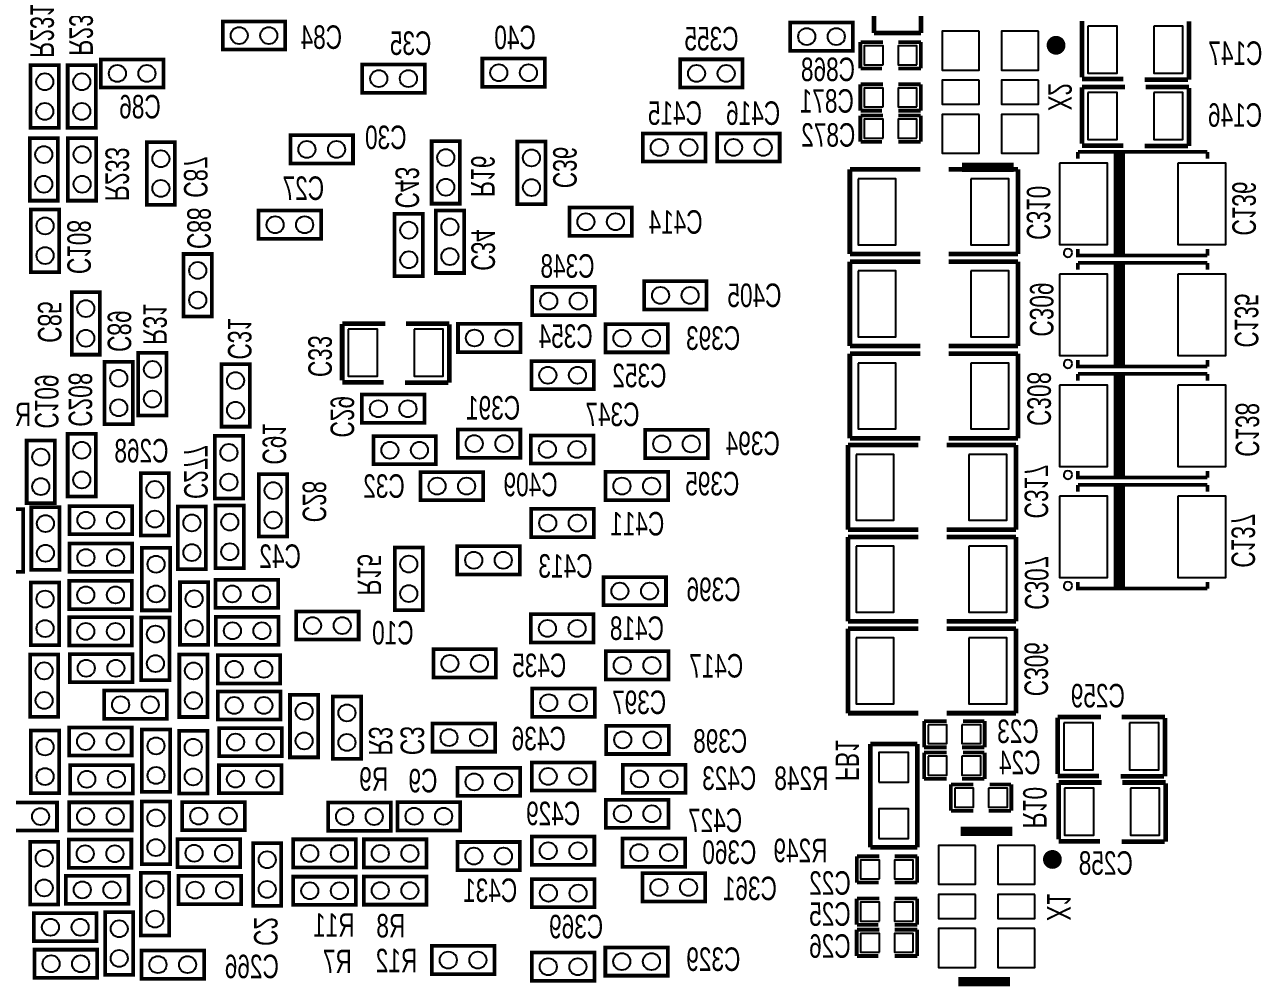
# Model space of a CAD drawing. Extents: x -3 to 103, y -3 to 103.
# Drawn here: x 50.45 to 83.87, y 44.42 to 70.28 of the extents above; entities that cross this region are included whole.
import ezdxf

# ---------------------------------------------------------------- set-up
doc = ezdxf.new("R2010")
doc.units = 0
for name, color, linetype in [('PG_SILKSCREEN_BOTTOM', 92, 'CONTINUOUS'), ('PIN_BOTTOM', 140, 'CONTINUOUS'), ('RD_SILKSCREEN_BOTTOM', 142, 'CONTINUOUS')]:
    doc.layers.add(name, color=color, linetype=linetype)

msp = doc.modelspace()

# ---------------------------------------------------------------- linework, layer by layer
at = {"layer": 'PG_SILKSCREEN_BOTTOM'}
for points, const_width in [([(73.400158, 72.84339), (73.400158, 70.04939)], 0.127), ([(74.670158, 70.04939), (74.670158, 72.84339)], 0.127), ([(57.492138, 70.36562), (57.492138, 69.60362), (55.801514, 69.60362), (55.801514, 70.36562), (57.492138, 70.36562)], 0.100076), ([(72.82942, 70.335902), (72.82942, 69.573902), (71.138796, 69.573902), (71.138796, 70.335902), (72.82942, 70.335902)], 0.100076), ([(79.020924, 68.856606), (79.020924, 70.380606)], 0.127), ([(81.916524, 68.793106), (81.916524, 70.367906)], 0.127), ([(73.034906, 69.80555), (73.034906, 69.09435)], 0.1016), ([(73.648824, 69.80555), (73.039224, 69.80555)], 0.1016), ([(73.400158, 70.04939), (74.670158, 70.04939)], 0.127), ([(74.669142, 69.80555), (74.059542, 69.80555)], 0.1016), ([(74.669142, 69.80555), (74.669142, 69.09435)], 0.1016), ([(51.372516, 67.488562), (50.610516, 67.488562), (50.610516, 69.179186), (51.372516, 69.179186), (51.372516, 67.488562)], 0.100076), ([(51.611276, 69.179186), (52.373276, 69.179186), (52.373276, 67.488562), (51.611276, 67.488562), (51.611276, 69.179186)], 0.100076), ([(52.508404, 68.578222), (52.508404, 69.340222), (54.199028, 69.340222), (54.199028, 68.578222), (52.508404, 68.578222)], 0.100076), ([(59.573414, 68.438014), (59.573414, 69.200014), (61.264038, 69.200014), (61.264038, 68.438014), (59.573414, 68.438014)], 0.100076), ([(64.50838, 69.360796), (64.50838, 68.598796), (62.817756, 68.598796), (62.817756, 69.360796), (64.50838, 69.360796)], 0.100076), ([(68.162424, 68.57873), (68.162424, 69.34073), (69.853048, 69.34073), (69.853048, 68.57873), (68.162424, 68.57873)], 0.100076), ([(73.039224, 69.09435), (73.623424, 69.09435)], 0.1016), ([(74.669142, 69.09435), (74.059542, 69.09435)], 0.1016), ([(80.138524, 68.805806), (79.020924, 68.805806)], 0.127), ([(80.722724, 68.793106), (81.891124, 68.793106)], 0.127), ([(73.034144, 68.66509), (73.034144, 67.95389)], 0.1016), ([(73.648062, 68.66509), (73.038462, 68.66509)], 0.1016), ([(74.66838, 68.66509), (74.05878, 68.66509)], 0.1016), ([(74.66838, 68.66509), (74.66838, 67.95389)], 0.1016), ([(79.020924, 68.594732), (80.189324, 68.594732)], 0.127), ([(79.020924, 67.058032), (79.020924, 68.582032)], 0.127), ([(81.916524, 68.594732), (80.748124, 68.594732)], 0.127), ([(81.916524, 66.994532), (81.916524, 68.569332)], 0.127), ([(73.034144, 67.822572), (73.034144, 67.111372)], 0.1016), ([(73.038462, 67.95389), (73.622662, 67.95389)], 0.1016), ([(73.648062, 67.822572), (73.038462, 67.822572)], 0.1016), ([(74.66838, 67.95389), (74.05878, 67.95389)], 0.1016), ([(74.66838, 67.822572), (74.05878, 67.822572)], 0.1016), ([(74.66838, 67.822572), (74.66838, 67.111372)], 0.1016), ([(50.584862, 67.211956), (51.346862, 67.211956), (51.346862, 65.521332), (50.584862, 65.521332), (50.584862, 67.211956)], 0.100076), ([(52.380896, 65.521332), (51.618896, 65.521332), (51.618896, 67.211956), (52.380896, 67.211956), (52.380896, 65.521332)], 0.100076), ([(59.322462, 67.287902), (59.322462, 66.525902), (57.631838, 66.525902), (57.631838, 67.287902), (59.322462, 67.287902)], 0.100076), ([(62.210442, 65.439798), (61.448442, 65.439798), (61.448442, 67.130422), (62.210442, 67.130422), (62.210442, 65.439798)], 0.100076), ([(67.156076, 66.57721), (67.156076, 67.33921), (68.8467, 67.33921), (68.8467, 66.57721), (67.156076, 66.57721)], 0.100076), ([(70.854062, 67.340226), (70.854062, 66.578226), (69.163438, 66.578226), (69.163438, 67.340226), (70.854062, 67.340226)], 0.100076), ([(54.511194, 65.407794), (53.749194, 65.407794), (53.749194, 67.098418), (54.511194, 67.098418), (54.511194, 65.407794)], 0.100076), ([(64.525398, 65.430146), (63.763398, 65.430146), (63.763398, 67.12077), (64.525398, 67.12077), (64.525398, 65.430146)], 0.100076), ([(73.038462, 67.111372), (73.622662, 67.111372)], 0.1016), ([(74.66838, 67.111372), (74.05878, 67.111372)], 0.1016), ([(78.914244, 66.83883), (82.414364, 66.83883)], 0.100076), ([(78.914244, 66.658744), (78.914244, 66.83883)], 0.100076), ([(80.138524, 67.007232), (79.020924, 67.007232)], 0.127), ([(79.934562, 64.038734), (79.934562, 66.829178)], 0.100076), ([(80.034638, 64.038734), (80.034638, 66.829178)], 0.100076), ([(80.134714, 64.038734), (80.134714, 66.829178)], 0.100076), ([(80.722724, 66.994532), (81.891124, 66.994532)], 0.127), ([(82.414364, 66.658744), (82.414364, 66.83883)], 0.100076), ([(75.78344, 66.418714), (77.18044, 66.418714)], 0.254), ([(72.750426, 66.364104), (74.655426, 66.364104)], 0.127), ([(72.750426, 64.078104), (72.750426, 66.364104)], 0.127), ([(77.297026, 66.364104), (75.417426, 66.364104)], 0.127), ([(77.297026, 64.078104), (77.297026, 66.364104)], 0.127), ([(51.38039, 63.591694), (50.61839, 63.591694), (50.61839, 65.282318), (51.38039, 65.282318), (51.38039, 63.591694)], 0.100076), ([(56.770778, 64.489584), (56.770778, 65.251584), (58.461402, 65.251584), (58.461402, 64.489584), (56.770778, 64.489584)], 0.100076), ([(61.209682, 63.478156), (60.447682, 63.478156), (60.447682, 65.16878), (61.209682, 65.16878), (61.209682, 63.478156)], 0.100076), ([(62.323472, 63.56604), (61.561472, 63.56604), (61.561472, 65.256664), (62.323472, 65.256664), (62.323472, 63.56604)], 0.100076), ([(65.170304, 64.570356), (65.170304, 65.332356), (66.860928, 65.332356), (66.860928, 64.570356), (65.170304, 64.570356)], 0.100076), ([(82.414364, 64.038734), (78.914244, 64.038734), (78.914244, 64.21882)], 0.100076), ([(82.414364, 64.21882), (82.414364, 64.038734)], 0.100076), ([(55.505858, 62.38875), (54.743858, 62.38875), (54.743858, 64.079374), (55.505858, 64.079374), (55.505858, 62.38875)], 0.100076), ([(74.655426, 64.078104), (72.750426, 64.078104)], 0.127), ([(72.750426, 63.874904), (74.655426, 63.874904)], 0.127), ([(72.750426, 61.588904), (72.750426, 63.874904)], 0.127), ([(75.417426, 64.078104), (77.297026, 64.078104)], 0.127), ([(77.297026, 63.874904), (75.417426, 63.874904)], 0.127), ([(77.297026, 61.588904), (77.297026, 63.874904)], 0.127), ([(78.914244, 63.838582), (82.414364, 63.838582)], 0.100076), ([(78.914244, 63.658496), (78.914244, 63.838582)], 0.100076), ([(79.934562, 61.038486), (79.934562, 63.82893)], 0.100076), ([(80.034638, 61.038486), (80.034638, 63.82893)], 0.100076), ([(80.134714, 61.038486), (80.134714, 63.82893)], 0.100076), ([(82.414364, 63.658496), (82.414364, 63.838582)], 0.100076), ([(65.856612, 63.188596), (65.856612, 62.426596), (64.165988, 62.426596), (64.165988, 63.188596), (65.856612, 63.188596)], 0.100076), ([(68.878958, 63.341504), (68.878958, 62.579504), (67.188334, 62.579504), (67.188334, 63.341504), (68.878958, 63.341504)], 0.100076), ([(52.482242, 61.358526), (51.720242, 61.358526), (51.720242, 63.04915), (52.482242, 63.04915), (52.482242, 61.358526)], 0.100076), ([(59.029854, 62.200536), (60.198254, 62.200536)], 0.127), ([(59.029854, 60.663836), (59.029854, 62.187836)], 0.127), ([(61.925454, 62.200536), (60.757054, 62.200536)], 0.127), ([(61.925454, 60.600336), (61.925454, 62.175136)], 0.127), ([(63.851282, 62.190122), (63.851282, 61.428122), (62.160658, 61.428122), (62.160658, 62.190122), (63.851282, 62.190122)], 0.100076), ([(67.833748, 62.183772), (67.833748, 61.421772), (66.143124, 61.421772), (66.143124, 62.183772), (67.833748, 62.183772)], 0.100076), ([(74.655426, 61.588904), (72.750426, 61.588904)], 0.127), ([(75.417426, 61.588904), (77.297026, 61.588904)], 0.127), ([(52.608734, 61.168534), (53.370734, 61.168534), (53.370734, 59.47791), (52.608734, 59.47791), (52.608734, 61.168534)], 0.100076), ([(53.520086, 61.404754), (54.282086, 61.404754), (54.282086, 59.71413), (53.520086, 59.71413), (53.520086, 61.404754)], 0.100076), ([(64.142874, 60.42279), (64.142874, 61.18479), (65.833498, 61.18479), (65.833498, 60.42279), (64.142874, 60.42279)], 0.100076), ([(72.750426, 61.385704), (74.655426, 61.385704)], 0.127), ([(72.750426, 59.099704), (72.750426, 61.385704)], 0.127), ([(77.297026, 61.385704), (75.417426, 61.385704)], 0.127), ([(77.297026, 59.099704), (77.297026, 61.385704)], 0.127), ([(82.414364, 61.038486), (78.914244, 61.038486), (78.914244, 61.218572)], 0.100076), ([(82.414364, 61.218572), (82.414364, 61.038486)], 0.100076), ([(56.530494, 59.412632), (55.768494, 59.412632), (55.768494, 61.103256), (56.530494, 61.103256), (56.530494, 59.412632)], 0.100076), ([(78.91399, 60.838334), (82.41411, 60.838334)], 0.100076), ([(78.91399, 60.658248), (78.91399, 60.838334)], 0.100076), ([(79.934308, 58.038238), (79.934308, 60.828682)], 0.100076), ([(80.034384, 58.038238), (80.034384, 60.828682)], 0.100076), ([(80.13446, 58.038238), (80.13446, 60.828682)], 0.100076), ([(82.41411, 60.658248), (82.41411, 60.838334)], 0.100076), ([(60.147454, 60.613036), (59.029854, 60.613036)], 0.127), ([(60.731654, 60.600336), (61.900054, 60.600336)], 0.127), ([(61.252862, 60.278772), (61.252862, 59.516772), (59.562238, 59.516772), (59.562238, 60.278772), (61.252862, 60.278772)], 0.100076), ([(51.611022, 59.21883), (52.373022, 59.21883), (52.373022, 57.528206), (51.611022, 57.528206), (51.611022, 59.21883)], 0.100076), ([(55.588916, 59.161426), (56.350916, 59.161426), (56.350916, 57.470802), (55.588916, 57.470802), (55.588916, 59.161426)], 0.100076), ([(61.564266, 59.157616), (61.564266, 58.395616), (59.873642, 58.395616), (59.873642, 59.157616), (61.564266, 59.157616)], 0.100076), ([(62.154562, 58.5724), (62.154562, 59.3344), (63.845186, 59.3344), (63.845186, 58.5724), (62.154562, 58.5724)], 0.100076), ([(65.820544, 59.177682), (65.820544, 58.415682), (64.12992, 58.415682), (64.12992, 59.177682), (65.820544, 59.177682)], 0.100076), ([(68.910708, 59.325256), (68.910708, 58.563256), (67.220084, 58.563256), (67.220084, 59.325256), (68.910708, 59.325256)], 0.100076), ([(74.655426, 59.099704), (72.750426, 59.099704)], 0.127), ([(75.417426, 59.099704), (77.297026, 59.099704)], 0.127), ([(51.26482, 57.346088), (50.50282, 57.346088), (50.50282, 59.036712), (51.26482, 59.036712), (51.26482, 57.346088)], 0.100076), ([(72.696578, 58.916062), (74.601578, 58.916062)], 0.127), ([(72.696578, 56.630062), (72.696578, 58.916062)], 0.127), ([(77.243178, 58.916062), (75.363578, 58.916062)], 0.127), ([(77.243178, 56.630062), (77.243178, 58.916062)], 0.127), ([(53.587142, 58.15965), (54.349142, 58.15965), (54.349142, 56.469026), (53.587142, 56.469026), (53.587142, 58.15965)], 0.100076), ([(57.543446, 56.441086), (56.781446, 56.441086), (56.781446, 58.13171), (57.543446, 58.13171), (57.543446, 56.441086)], 0.100076), ([(61.148214, 57.42432), (61.148214, 58.18632), (62.838838, 58.18632), (62.838838, 57.42432), (61.148214, 57.42432)], 0.100076), ([(67.837558, 58.189876), (67.837558, 57.427876), (66.146934, 57.427876), (66.146934, 58.189876), (67.837558, 58.189876)], 0.100076), ([(82.41411, 58.038238), (78.91399, 58.038238), (78.91399, 58.218324)], 0.100076), ([(82.41411, 58.218324), (82.41411, 58.038238)], 0.100076), ([(78.91399, 57.838086), (82.41411, 57.838086)], 0.100076), ([(78.91399, 57.658), (78.91399, 57.838086)], 0.100076), ([(79.934308, 55.03799), (79.934308, 57.828434)], 0.100076), ([(80.034384, 55.03799), (80.034384, 57.828434)], 0.100076), ([(80.13446, 55.03799), (80.13446, 57.828434)], 0.100076), ([(82.41411, 57.658), (82.41411, 57.838086)], 0.100076), ([(49.645824, 57.181496), (50.407824, 57.181496), (50.407824, 55.490872), (49.645824, 55.490872), (49.645824, 57.181496)], 0.100076), ([(51.391312, 55.547006), (50.629312, 55.547006), (50.629312, 57.23763), (51.391312, 57.23763), (51.391312, 55.547006)], 0.100076), ([(53.350668, 57.26557), (53.350668, 56.50357), (51.660044, 56.50357), (51.660044, 57.26557), (53.350668, 57.26557)], 0.100076), ([(54.58714, 57.254902), (55.34914, 57.254902), (55.34914, 55.564278), (54.58714, 55.564278), (54.58714, 57.254902)], 0.100076), ([(56.371998, 55.587392), (55.609998, 55.587392), (55.609998, 57.278016), (56.371998, 57.278016), (56.371998, 55.587392)], 0.100076), ([(64.138556, 56.426354), (64.138556, 57.188354), (65.82918, 57.188354), (65.82918, 56.426354), (64.138556, 56.426354)], 0.100076), ([(74.601578, 56.630062), (72.696578, 56.630062)], 0.127), ([(72.696578, 56.434228), (74.601578, 56.434228)], 0.127), ([(72.696578, 54.148228), (72.696578, 56.434228)], 0.127), ([(75.363578, 56.630062), (77.243178, 56.630062)], 0.127), ([(77.243178, 56.434228), (75.363578, 56.434228)], 0.127), ([(77.243178, 54.148228), (77.243178, 56.434228)], 0.127), ([(53.350668, 56.255158), (53.350668, 55.493158), (51.660044, 55.493158), (51.660044, 56.255158), (53.350668, 56.255158)], 0.100076), ([(53.617622, 56.139334), (54.379622, 56.139334), (54.379622, 54.44871), (53.617622, 54.44871), (53.617622, 56.139334)], 0.100076), ([(61.212222, 54.454806), (60.450222, 54.454806), (60.450222, 56.14543), (61.212222, 56.14543), (61.212222, 54.454806)], 0.100076), ([(62.139322, 55.420514), (62.139322, 56.182514), (63.829946, 56.182514), (63.829946, 55.420514), (62.139322, 55.420514)], 0.100076), ([(50.618644, 55.200042), (51.380644, 55.200042), (51.380644, 53.509418), (50.618644, 53.509418), (50.618644, 55.200042)], 0.100076), ([(53.34635, 55.246016), (53.34635, 54.484016), (51.655726, 54.484016), (51.655726, 55.246016), (53.34635, 55.246016)], 0.100076), ([(54.646576, 55.207154), (55.408576, 55.207154), (55.408576, 53.51653), (54.646576, 53.51653), (54.646576, 55.207154)], 0.100076), ([(57.299352, 55.275226), (57.299352, 54.513226), (55.608728, 54.513226), (55.608728, 55.275226), (57.299352, 55.275226)], 0.100076), ([(66.091054, 54.58587), (66.091054, 55.34787), (67.781678, 55.34787), (67.781678, 54.58587), (66.091054, 54.58587)], 0.100076), ([(82.41411, 55.03799), (78.91399, 55.03799), (78.91399, 55.218076)], 0.100076), ([(82.41411, 55.218076), (82.41411, 55.03799)], 0.100076), ([(53.346604, 54.261004), (53.346604, 53.499004), (51.65598, 53.499004), (51.65598, 54.261004), (53.346604, 54.261004)], 0.100076), ([(53.600858, 54.254146), (54.362858, 54.254146), (54.362858, 52.563522), (53.600858, 52.563522), (53.600858, 54.254146)], 0.100076), ([(57.307988, 54.276244), (57.307988, 53.514244), (55.617364, 53.514244), (55.617364, 54.276244), (57.307988, 54.276244)], 0.100076), ([(59.475878, 54.419246), (59.475878, 53.657246), (57.785254, 53.657246), (57.785254, 54.419246), (59.475878, 54.419246)], 0.100076), ([(65.822576, 54.341522), (65.822576, 53.579522), (64.131952, 53.579522), (64.131952, 54.341522), (65.822576, 54.341522)], 0.100076), ([(74.601578, 54.148228), (72.696578, 54.148228)], 0.127), ([(75.363578, 54.148228), (77.243178, 54.148228)], 0.127), ([(72.696578, 53.955188), (74.601578, 53.955188)], 0.127), ([(72.696578, 51.669188), (72.696578, 53.955188)], 0.127), ([(77.243178, 53.955188), (75.363578, 53.955188)], 0.127), ([(77.243178, 51.669188), (77.243178, 53.955188)], 0.127), ([(50.594006, 53.25872), (51.356006, 53.25872), (51.356006, 51.568096), (50.594006, 51.568096), (50.594006, 53.25872)], 0.100076), ([(53.359558, 53.265832), (53.359558, 52.503832), (51.668934, 52.503832), (51.668934, 53.265832), (53.359558, 53.265832)], 0.100076), ([(54.628796, 53.256688), (55.390796, 53.256688), (55.390796, 51.566064), (54.628796, 51.566064), (54.628796, 53.256688)], 0.100076), ([(57.356756, 53.236368), (57.356756, 52.474368), (55.666132, 52.474368), (55.666132, 53.236368), (57.356756, 53.236368)], 0.100076), ([(61.495178, 52.634896), (61.495178, 53.396896), (63.185802, 53.396896), (63.185802, 52.634896), (61.495178, 52.634896)], 0.100076), ([(67.846194, 53.341016), (67.846194, 52.579016), (66.15557, 52.579016), (66.15557, 53.341016), (67.846194, 53.341016)], 0.100076), ([(54.287928, 52.278026), (54.287928, 51.516026), (52.597304, 51.516026), (52.597304, 52.278026), (54.287928, 52.278026)], 0.100076), ([(57.359296, 52.258722), (57.359296, 51.496722), (55.668672, 51.496722), (55.668672, 52.258722), (57.359296, 52.258722)], 0.100076), ([(58.3819, 50.475642), (57.6199, 50.475642), (57.6199, 52.166266), (58.3819, 52.166266), (58.3819, 50.475642)], 0.100076), ([(59.540902, 50.431446), (58.778902, 50.431446), (58.778902, 52.12207), (59.540902, 52.12207), (59.540902, 50.431446)], 0.100076), ([(64.165988, 51.571652), (64.165988, 52.333652), (65.856612, 52.333652), (65.856612, 51.571652), (64.165988, 51.571652)], 0.100076), ([(74.601578, 51.669188), (72.696578, 51.669188)], 0.127), ([(74.759058, 51.455828), (75.368658, 51.455828)], 0.1016), ([(74.759058, 50.744628), (74.759058, 51.455828)], 0.1016), ([(75.363578, 51.669188), (77.243178, 51.669188)], 0.127), ([(76.388976, 51.455828), (75.804776, 51.455828)], 0.1016), ([(76.393294, 50.744628), (76.393294, 51.455828)], 0.1016), ([(78.36916, 51.562254), (79.53756, 51.562254)], 0.127), ([(78.36916, 50.025554), (78.36916, 51.549554)], 0.127), ([(81.26476, 51.562254), (80.09636, 51.562254)], 0.127), ([(81.26476, 49.962054), (81.26476, 51.536854)], 0.127), ([(50.617628, 51.200304), (51.379628, 51.200304), (51.379628, 49.50968), (50.617628, 49.50968), (50.617628, 51.200304)], 0.100076), ([(53.341016, 51.283362), (53.341016, 50.521362), (51.650392, 50.521362), (51.650392, 51.283362), (53.341016, 51.283362)], 0.100076), ([(54.379368, 49.54016), (53.617368, 49.54016), (53.617368, 51.230784), (54.379368, 51.230784), (54.379368, 49.54016)], 0.100076), ([(54.624986, 51.19243), (55.386986, 51.19243), (55.386986, 49.501806), (54.624986, 49.501806), (54.624986, 51.19243)], 0.100076), ([(57.396126, 51.26736), (57.396126, 50.50536), (55.705502, 50.50536), (55.705502, 51.26736), (57.396126, 51.26736)], 0.100076), ([(61.47181, 50.628296), (61.47181, 51.390296), (63.162434, 51.390296), (63.162434, 50.628296), (61.47181, 50.628296)], 0.100076), ([(66.16573, 50.565558), (66.16573, 51.327558), (67.856354, 51.327558), (67.856354, 50.565558), (66.16573, 50.565558)], 0.100076), ([(74.57186, 50.838354), (73.30186, 50.838354)], 0.127), ([(73.30186, 50.838354), (73.30186, 48.044354)], 0.127), ([(74.57186, 48.044354), (74.57186, 50.838354)], 0.127), ([(74.759058, 50.744628), (75.368658, 50.744628)], 0.1016), ([(74.759058, 50.605436), (75.368658, 50.605436)], 0.1016), ([(74.759058, 49.894236), (74.759058, 50.605436)], 0.1016), ([(75.779376, 50.744628), (76.388976, 50.744628)], 0.1016), ([(76.388976, 50.605436), (75.804776, 50.605436)], 0.1016), ([(76.393294, 49.894236), (76.393294, 50.605436)], 0.1016), ([(51.68138, 49.501044), (51.68138, 50.263044), (53.372004, 50.263044), (53.372004, 49.501044), (51.68138, 49.501044)], 0.100076), ([(57.3913, 50.266854), (57.3913, 49.504854), (55.700676, 49.504854), (55.700676, 50.266854), (57.3913, 50.266854)], 0.100076), ([(63.838836, 50.193448), (63.838836, 49.431448), (62.148212, 49.431448), (62.148212, 50.193448), (63.838836, 50.193448)], 0.100076), ([(65.84442, 50.338736), (65.84442, 49.576736), (64.153796, 49.576736), (64.153796, 50.338736), (65.84442, 50.338736)], 0.100076), ([(66.616834, 49.512474), (66.616834, 50.274474), (68.307458, 50.274474), (68.307458, 49.512474), (66.616834, 49.512474)], 0.100076), ([(74.759058, 49.894236), (75.368658, 49.894236)], 0.1016), ([(75.779376, 49.894236), (76.388976, 49.894236)], 0.1016), ([(79.48676, 49.974754), (78.36916, 49.974754)], 0.127), ([(78.391258, 49.79543), (79.559658, 49.79543)], 0.127), ([(78.391258, 48.25873), (78.391258, 49.78273)], 0.127), ([(80.07096, 49.962054), (81.23936, 49.962054)], 0.127), ([(81.286858, 49.79543), (80.118458, 49.79543)], 0.127), ([(81.286858, 48.19523), (81.286858, 49.77003)], 0.127), ([(75.47991, 49.741328), (76.08951, 49.741328)], 0.1016), ([(75.47991, 49.030128), (75.47991, 49.741328)], 0.1016), ([(77.109828, 49.741328), (76.525628, 49.741328)], 0.1016), ([(77.114146, 49.030128), (77.114146, 49.741328)], 0.1016), ([(51.322986, 49.256188), (51.322986, 48.494188), (49.632362, 48.494188), (49.632362, 49.256188), (51.322986, 49.256188)], 0.100076), ([(53.341016, 49.258982), (53.341016, 48.496982), (51.650392, 48.496982), (51.650392, 49.258982), (53.341016, 49.258982)], 0.100076), ([(54.377844, 47.59071), (53.615844, 47.59071), (53.615844, 49.281334), (54.377844, 49.281334), (54.377844, 47.59071)], 0.100076), ([(56.39689, 49.26711), (56.39689, 48.50511), (54.706266, 48.50511), (54.706266, 49.26711), (56.39689, 49.26711)], 0.100076), ([(60.342272, 49.254664), (60.342272, 48.492664), (58.651648, 48.492664), (58.651648, 49.254664), (60.342272, 49.254664)], 0.100076), ([(62.2173, 49.263554), (62.2173, 48.501554), (60.526676, 48.501554), (60.526676, 49.263554), (62.2173, 49.263554)], 0.100076), ([(67.847972, 49.33061), (67.847972, 48.56861), (66.157348, 48.56861), (66.157348, 49.33061), (67.847972, 49.33061)], 0.100076), ([(75.47991, 49.030128), (76.08951, 49.030128)], 0.1016), ([(76.500228, 49.030128), (77.109828, 49.030128)], 0.1016), ([(75.748642, 48.477678), (77.145642, 48.477678)], 0.254), ([(50.595276, 48.192182), (51.357276, 48.192182), (51.357276, 46.501558), (50.595276, 46.501558), (50.595276, 48.192182)], 0.100076), ([(53.331364, 48.25238), (53.331364, 47.49038), (51.64074, 47.49038), (51.64074, 48.25238), (53.331364, 48.25238)], 0.100076), ([(56.271414, 48.265334), (56.271414, 47.503334), (54.58079, 47.503334), (54.58079, 48.265334), (56.271414, 48.265334)], 0.100076), ([(57.384696, 46.462188), (56.622696, 46.462188), (56.622696, 48.152812), (57.384696, 48.152812), (57.384696, 46.462188)], 0.100076), ([(57.709054, 47.497492), (57.709054, 48.259492), (59.399678, 48.259492), (59.399678, 47.497492), (57.709054, 47.497492)], 0.100076), ([(59.614816, 47.497492), (59.614816, 48.259492), (61.30544, 48.259492), (61.30544, 47.497492), (59.614816, 47.497492)], 0.100076), ([(62.144402, 47.425102), (62.144402, 48.187102), (63.835026, 48.187102), (63.835026, 47.425102), (62.144402, 47.425102)], 0.100076), ([(64.153796, 47.570644), (64.153796, 48.332644), (65.84442, 48.332644), (65.84442, 47.570644), (64.153796, 47.570644)], 0.100076), ([(66.60642, 47.518828), (66.60642, 48.280828), (68.297044, 48.280828), (68.297044, 47.518828), (66.60642, 47.518828)], 0.100076), ([(79.508858, 48.20793), (78.391258, 48.20793)], 0.127), ([(80.093058, 48.19523), (81.261458, 48.19523)], 0.127), ([(72.936608, 47.800514), (72.936608, 47.089314)], 0.1016), ([(73.550526, 47.800514), (72.940926, 47.800514)], 0.1016), ([(73.30186, 48.044354), (74.57186, 48.044354)], 0.127), ([(74.570844, 47.800514), (73.961244, 47.800514)], 0.1016), ([(74.570844, 47.800514), (74.570844, 47.089314)], 0.1016), ([(53.252624, 47.274226), (53.252624, 46.512226), (51.562, 46.512226), (51.562, 47.274226), (53.252624, 47.274226)], 0.100076), ([(54.351936, 45.659548), (53.589936, 45.659548), (53.589936, 47.350172), (54.351936, 47.350172), (54.351936, 45.659548)], 0.100076), ([(56.298084, 47.270416), (56.298084, 46.508416), (54.60746, 46.508416), (54.60746, 47.270416), (56.298084, 47.270416)], 0.100076), ([(59.399678, 47.249842), (59.399678, 46.487842), (57.709054, 46.487842), (57.709054, 47.249842), (59.399678, 47.249842)], 0.100076), ([(61.30544, 47.25543), (61.30544, 46.49343), (59.614816, 46.49343), (59.614816, 47.25543), (61.30544, 47.25543)], 0.100076), ([(65.8495, 47.185326), (65.8495, 46.423326), (64.158876, 46.423326), (64.158876, 47.185326), (65.8495, 47.185326)], 0.100076), ([(68.836794, 47.342044), (68.836794, 46.580044), (67.14617, 46.580044), (67.14617, 47.342044), (68.836794, 47.342044)], 0.100076), ([(72.940926, 47.089314), (73.525126, 47.089314)], 0.1016), ([(74.570844, 47.089314), (73.961244, 47.089314)], 0.1016), ([(72.935846, 46.660054), (72.935846, 45.948854)], 0.1016), ([(73.549764, 46.660054), (72.940164, 46.660054)], 0.1016), ([(74.570082, 46.660054), (73.960482, 46.660054)], 0.1016), ([(74.570082, 46.660054), (74.570082, 45.948854)], 0.1016), ([(52.391056, 46.265338), (52.391056, 45.503338), (50.700432, 45.503338), (50.700432, 46.265338), (52.391056, 46.265338)], 0.100076), ([(53.38445, 44.596304), (52.62245, 44.596304), (52.62245, 46.286928), (53.38445, 46.286928), (53.38445, 44.596304)], 0.100076), ([(72.935846, 45.817536), (72.935846, 45.106336)], 0.1016), ([(72.940164, 45.948854), (73.524364, 45.948854)], 0.1016), ([(73.549764, 45.817536), (72.940164, 45.817536)], 0.1016), ([(74.570082, 45.948854), (73.960482, 45.948854)], 0.1016), ([(74.570082, 45.817536), (73.960482, 45.817536)], 0.1016), ([(74.570082, 45.817536), (74.570082, 45.106336)], 0.1016), ([(52.407312, 45.277024), (52.407312, 44.515024), (50.716688, 44.515024), (50.716688, 45.277024), (52.407312, 45.277024)], 0.100076), ([(55.297578, 45.252894), (55.297578, 44.490894), (53.606954, 44.490894), (53.606954, 45.252894), (55.297578, 45.252894)], 0.100076), ([(61.452506, 44.616116), (61.452506, 45.378116), (63.14313, 45.378116), (63.14313, 44.616116), (61.452506, 44.616116)], 0.100076), ([(64.15532, 44.435522), (64.15532, 45.197522), (65.845944, 45.197522), (65.845944, 44.435522), (64.15532, 44.435522)], 0.100076), ([(67.832478, 45.336206), (67.832478, 44.574206), (66.141854, 44.574206), (66.141854, 45.336206), (67.832478, 45.336206)], 0.100076), ([(72.940164, 45.106336), (73.524364, 45.106336)], 0.1016), ([(74.570082, 45.106336), (73.960482, 45.106336)], 0.1016), ([(75.685142, 44.413678), (77.082142, 44.413678)], 0.254)]:
    msp.add_lwpolyline(points, dxfattribs=dict(at, const_width=const_width))
at = {"layer": 'PG_SILKSCREEN_BOTTOM', "const_width": 0.254}
for points in [[(78.45044, 69.720714, 1), (78.19644, 69.720714, 1), (78.45044, 69.720714)], [(78.352142, 47.715678, 1), (78.098142, 47.715678, 1), (78.352142, 47.715678)]]:
    msp.add_lwpolyline(points, format="xyb", dxfattribs=at)
at = {"layer": 'PG_SILKSCREEN_BOTTOM'}
for points in [[(78.757272, 64.108838, 1), (78.531444, 64.108726, 1)], [(78.757272, 61.10859, 1), (78.531444, 61.108478, 1)], [(78.757018, 58.108342, 1), (78.53119, 58.10823, 1)], [(78.757018, 55.108094, 1), (78.53119, 55.107982, 1)]]:
    msp.add_lwpolyline(points, format="xyb", close=True, dxfattribs=at)
at = {"layer": 'PIN_BOTTOM'}
for points in [[(79.184754, 70.240906), (79.184754, 68.970906), (79.974694, 68.970906), (79.974694, 70.240906)], [(80.962754, 70.240906), (80.962754, 68.970906), (81.752694, 68.970906), (81.752694, 70.240906)], [(76.24572, 70.10019), (75.24496, 70.10019), (75.24496, 69.05117), (76.24572, 69.05117)], [(77.84592, 70.10019), (76.84516, 70.10019), (76.84516, 69.05117), (77.84592, 69.05117)], [(73.650094, 69.19468), (73.650094, 69.70522), (73.139554, 69.70522), (73.139554, 69.19468)], [(74.564494, 69.19468), (74.564494, 69.70522), (74.053954, 69.70522), (74.053954, 69.19468)], [(73.649332, 68.05422), (73.649332, 68.56476), (73.138792, 68.56476), (73.138792, 68.05422)], [(74.563732, 68.05422), (74.563732, 68.56476), (74.053192, 68.56476), (74.053192, 68.05422)], [(76.24572, 68.775834), (75.24496, 68.775834), (75.24496, 68.125594), (76.24572, 68.125594)], [(77.84592, 68.775834), (76.84516, 68.775834), (76.84516, 68.125594), (77.84592, 68.125594)], [(79.184754, 68.442332), (79.184754, 67.172332), (79.974694, 67.172332), (79.974694, 68.442332)], [(80.962754, 68.442332), (80.962754, 67.172332), (81.752694, 67.172332), (81.752694, 68.442332)], [(76.24572, 67.850258), (75.24496, 67.850258), (75.24496, 66.801238), (76.24572, 66.801238)], [(77.84592, 67.850258), (76.84516, 67.850258), (76.84516, 66.801238), (77.84592, 66.801238)], [(73.649332, 67.211702), (73.649332, 67.722242), (73.138792, 67.722242), (73.138792, 67.211702)], [(74.563732, 67.211702), (74.563732, 67.722242), (74.053192, 67.722242), (74.053192, 67.211702)], [(78.414118, 66.538602), (78.414118, 64.338962), (79.714598, 64.338962), (79.714598, 66.538602)], [(81.61401, 66.538602), (81.61401, 64.338962), (82.91449, 64.338962), (82.91449, 66.538602)], [(72.976486, 66.111374), (72.976486, 64.330834), (73.997566, 64.330834), (73.997566, 66.111374)], [(76.024486, 66.111374), (76.024486, 64.330834), (77.045566, 64.330834), (77.045566, 66.111374)], [(72.976486, 63.622174), (72.976486, 61.841634), (73.997566, 61.841634), (73.997566, 63.622174)], [(76.024486, 63.622174), (76.024486, 61.841634), (77.045566, 61.841634), (77.045566, 63.622174)], [(78.414118, 63.538354), (78.414118, 61.338714), (79.714598, 61.338714), (79.714598, 63.538354)], [(81.61401, 63.538354), (81.61401, 61.338714), (82.91449, 61.338714), (82.91449, 63.538354)], [(59.193684, 62.048136), (59.193684, 60.778136), (59.983624, 60.778136), (59.983624, 62.048136)], [(60.971684, 62.048136), (60.971684, 60.778136), (61.761624, 60.778136), (61.761624, 62.048136)], [(72.976486, 61.132974), (72.976486, 59.352434), (73.997566, 59.352434), (73.997566, 61.132974)], [(76.024486, 61.132974), (76.024486, 59.352434), (77.045566, 59.352434), (77.045566, 61.132974)], [(78.413864, 60.538106), (78.413864, 58.338466), (79.714344, 58.338466), (79.714344, 60.538106)], [(81.613756, 60.538106), (81.613756, 58.338466), (82.914236, 58.338466), (82.914236, 60.538106)], [(72.922638, 58.663332), (72.922638, 56.882792), (73.943718, 56.882792), (73.943718, 58.663332)], [(75.970638, 58.663332), (75.970638, 56.882792), (76.991718, 56.882792), (76.991718, 58.663332)], [(78.413864, 57.537858), (78.413864, 55.338218), (79.714344, 55.338218), (79.714344, 57.537858)], [(81.613756, 57.537858), (81.613756, 55.338218), (82.914236, 55.338218), (82.914236, 57.537858)], [(72.922638, 56.181498), (72.922638, 54.400958), (73.943718, 54.400958), (73.943718, 56.181498)], [(75.970638, 56.181498), (75.970638, 54.400958), (76.991718, 54.400958), (76.991718, 56.181498)], [(72.922638, 53.702458), (72.922638, 51.921918), (73.943718, 51.921918), (73.943718, 53.702458)], [(75.970638, 53.702458), (75.970638, 51.921918), (76.991718, 51.921918), (76.991718, 53.702458)], [(74.863706, 51.355498), (74.863706, 50.844958), (75.374246, 50.844958), (75.374246, 51.355498)], [(75.778106, 51.355498), (75.778106, 50.844958), (76.288646, 50.844958), (76.288646, 51.355498)], [(78.53299, 51.409854), (78.53299, 50.139854), (79.32293, 50.139854), (79.32293, 51.409854)], [(80.31099, 51.409854), (80.31099, 50.139854), (81.10093, 50.139854), (81.10093, 51.409854)], [(73.53681, 49.803304), (74.33691, 49.803304), (74.33691, 50.603404), (73.53681, 50.603404)], [(74.863706, 50.505106), (74.863706, 49.994566), (75.374246, 49.994566), (75.374246, 50.505106)], [(75.778106, 50.505106), (75.778106, 49.994566), (76.288646, 49.994566), (76.288646, 50.505106)], [(75.584558, 49.640998), (75.584558, 49.130458), (76.095098, 49.130458), (76.095098, 49.640998)], [(76.498958, 49.640998), (76.498958, 49.130458), (77.009498, 49.130458), (77.009498, 49.640998)], [(78.555088, 49.64303), (78.555088, 48.37303), (79.345028, 48.37303), (79.345028, 49.64303)], [(80.333088, 49.64303), (80.333088, 48.37303), (81.123028, 48.37303), (81.123028, 49.64303)], [(73.53681, 48.279304), (74.33691, 48.279304), (74.33691, 49.079404), (73.53681, 49.079404)], [(76.147422, 48.095154), (75.146662, 48.095154), (75.146662, 47.046134), (76.147422, 47.046134)], [(77.747622, 48.095154), (76.746862, 48.095154), (76.746862, 47.046134), (77.747622, 47.046134)], [(73.551796, 47.189644), (73.551796, 47.700184), (73.041256, 47.700184), (73.041256, 47.189644)], [(74.466196, 47.189644), (74.466196, 47.700184), (73.955656, 47.700184), (73.955656, 47.189644)], [(73.551034, 46.049184), (73.551034, 46.559724), (73.040494, 46.559724), (73.040494, 46.049184)], [(74.465434, 46.049184), (74.465434, 46.559724), (73.954894, 46.559724), (73.954894, 46.049184)], [(76.147422, 46.770798), (75.146662, 46.770798), (75.146662, 46.120558), (76.147422, 46.120558)], [(77.747622, 46.770798), (76.746862, 46.770798), (76.746862, 46.120558), (77.747622, 46.120558)], [(76.147422, 45.845222), (75.146662, 45.845222), (75.146662, 44.796202), (76.147422, 44.796202)], [(77.747622, 45.845222), (76.746862, 45.845222), (76.746862, 44.796202), (77.747622, 44.796202)], [(73.551034, 45.206666), (73.551034, 45.717206), (73.040494, 45.717206), (73.040494, 45.206666)], [(74.465434, 45.206666), (74.465434, 45.717206), (73.954894, 45.717206), (73.954894, 45.206666)]]:
    msp.add_lwpolyline(points, close=True, dxfattribs=at)
for centre in [(56.246776, 69.98462), (57.046876, 69.98462), (71.584058, 69.954902), (72.384158, 69.954902), (52.953666, 68.959222), (53.753766, 68.959222), (63.263018, 68.979796), (64.063118, 68.979796), (68.607686, 68.95973), (69.407786, 68.95973), (50.991516, 68.733924), (51.992276, 68.733924), (60.018676, 68.819014), (60.818776, 68.819014), (50.991516, 67.933824), (51.992276, 67.933824), (67.601338, 66.95821), (68.401438, 66.95821), (69.6087, 66.959226), (70.4088, 66.959226), (50.965862, 66.766694), (51.999896, 66.766694), (54.130194, 66.653156), (58.0771, 66.906902), (58.8772, 66.906902), (61.829442, 66.68516), (64.144398, 66.675508), (50.965862, 65.966594), (51.999896, 65.966594), (54.130194, 65.853056), (61.829442, 65.88506), (64.144398, 65.875408), (65.615566, 64.951356), (66.415666, 64.951356), (50.99939, 64.837056), (57.21604, 64.870584), (58.01614, 64.870584), (60.828682, 64.723518), (61.942472, 64.811402), (50.99939, 64.036956), (61.942472, 64.011302), (55.124858, 63.634112), (60.828682, 63.923418), (67.633596, 62.960504), (68.433696, 62.960504), (52.101242, 62.603888), (55.124858, 62.834012), (64.61125, 62.807596), (65.41135, 62.807596), (52.101242, 61.803788), (62.60592, 61.809122), (63.40602, 61.809122), (66.588386, 61.802772), (67.388486, 61.802772), (53.901086, 60.959492), (52.989734, 60.723272), (56.149494, 60.657994), (64.588136, 60.80379), (65.388236, 60.80379), (53.901086, 60.159392), (52.989734, 59.923172), (56.149494, 59.857894), (60.0075, 59.897772), (60.8076, 59.897772), (62.599824, 58.9534), (63.399924, 58.9534), (67.665346, 58.944256), (68.465446, 58.944256), (50.88382, 58.59145), (51.992022, 58.773568), (55.969916, 58.716164), (60.318904, 58.776616), (61.119004, 58.776616), (64.575182, 58.796682), (65.375282, 58.796682), (51.992022, 57.973468), (50.88382, 57.79135), (53.968142, 57.714388), (55.969916, 57.916064), (57.162446, 57.686448), (61.593476, 57.80532), (62.393576, 57.80532), (66.592196, 57.808876), (67.392296, 57.808876), (51.010312, 56.792368), (52.105306, 56.88457), (52.905406, 56.88457), (53.968142, 56.914288), (54.96814, 56.80964), (55.990998, 56.832754), (57.162446, 56.886348), (64.583818, 56.807354), (65.383918, 56.807354), (51.010312, 55.992268), (54.96814, 56.00954), (55.990998, 56.032654), (52.105306, 55.874158), (52.905406, 55.874158), (53.998622, 55.694072), (60.831222, 55.700168), (62.584584, 55.801514), (63.384684, 55.801514), (66.536316, 54.96687), (67.336416, 54.96687), (50.999644, 54.75478), (52.100988, 54.865016), (52.901088, 54.865016), (53.998622, 54.893972), (55.027576, 54.761892), (56.05399, 54.894226), (56.85409, 54.894226), (60.831222, 54.900068), (50.999644, 53.95468), (55.027576, 53.961792), (58.230516, 54.038246), (59.030616, 54.038246), (64.577214, 53.960522), (65.377314, 53.960522), (52.101242, 53.880004), (52.901342, 53.880004), (53.981858, 53.808884), (56.062626, 53.895244), (56.862726, 53.895244), (53.981858, 53.008784), (61.94044, 53.015896), (62.74054, 53.015896), (66.600832, 52.960016), (67.400932, 52.960016), (50.975006, 52.813458), (52.114196, 52.884832), (52.914296, 52.884832), (55.009796, 52.811426), (56.111394, 52.855368), (56.911494, 52.855368), (50.975006, 52.013358), (55.009796, 52.011326), (64.61125, 51.952652), (65.41135, 51.952652), (53.042566, 51.897026), (53.842666, 51.897026), (56.113934, 51.877722), (56.914034, 51.877722), (58.0009, 51.721004), (59.159902, 51.676808), (52.095654, 50.902362), (52.895754, 50.902362), (58.0009, 50.920904), (61.917072, 51.009296), (62.717172, 51.009296), (66.610992, 50.946558), (67.411092, 50.946558), (50.998628, 50.755042), (53.998368, 50.785522), (55.005986, 50.747168), (56.150764, 50.88636), (56.950864, 50.88636), (59.159902, 50.876708), (50.998628, 49.954942), (53.998368, 49.985422), (55.005986, 49.947068), (64.599058, 49.957736), (65.399158, 49.957736), (52.126642, 49.882044), (52.926742, 49.882044), (56.145938, 49.885854), (56.946038, 49.885854), (62.593474, 49.812448), (63.393574, 49.812448), (67.062096, 49.893474), (67.862196, 49.893474), (66.60261, 48.94961), (67.40271, 48.94961), (50.877724, 48.875188), (52.095654, 48.877982), (52.895754, 48.877982), (53.996844, 48.836072), (55.151528, 48.88611), (55.951628, 48.88611), (59.09691, 48.873664), (59.89701, 48.873664), (60.971938, 48.882554), (61.772038, 48.882554), (53.996844, 48.035972), (64.599058, 47.951644), (65.399158, 47.951644), (67.051682, 47.899828), (67.851782, 47.899828), (50.976276, 47.74692), (52.086002, 47.87138), (52.886102, 47.87138), (55.026052, 47.884334), (55.826152, 47.884334), (57.003696, 47.70755), (58.154316, 47.878492), (58.954416, 47.878492), (60.060078, 47.878492), (60.860178, 47.878492), (62.589664, 47.806102), (63.389764, 47.806102), (50.976276, 46.94682), (52.007262, 46.893226), (52.807362, 46.893226), (53.970936, 46.90491), (57.003696, 46.90745), (67.591432, 46.961044), (68.391532, 46.961044), (55.052722, 46.889416), (55.852822, 46.889416), (58.154316, 46.868842), (58.954416, 46.868842), (60.060078, 46.87443), (60.860178, 46.87443), (64.604138, 46.804326), (65.404238, 46.804326), (53.970936, 46.10481), (51.145694, 45.884338), (51.945794, 45.884338), (53.00345, 45.841666), (51.16195, 44.896024), (51.96205, 44.896024), (53.00345, 45.041566), (61.897768, 44.997116), (62.697868, 44.997116), (66.587116, 44.955206), (67.387216, 44.955206), (54.052216, 44.871894), (54.852316, 44.871894), (64.600582, 44.816522), (65.400682, 44.816522)]:
    msp.add_circle(centre, 0.22987, dxfattribs=at)

# ---------------------------------------------------------------- texts
at = {"layer": 'RD_SILKSCREEN_BOTTOM', "text_generation_flag": 2, "width": 0.72}
for s, p in [('R234', (51.656996, 69.439028)), ('R231', (50.603658, 69.3801)), ('X2', (78.112366, 67.949318)), ('R233', (52.632356, 65.504568)), ('C36', (64.731392, 65.857628)), ('C87', (54.75478, 65.59931)), ('R16', (62.515496, 65.61836)), ('C43', (60.47105, 65.311274)), ('C310', (77.532484, 64.461136)), ('C136', (83.087464, 64.577468)), ('C88', (54.843934, 64.213232)), ('C108', (51.601878, 63.535814)), ('C34', (62.522608, 63.626746)), ('C309', (77.616812, 61.846206)), ('C135', (83.154012, 61.550296)), ('C85', (50.807366, 61.679582)), ('C89', (52.692046, 61.432948)), ('R31', (53.654198, 61.621162)), ('C31', (55.94223, 61.226446)), ('C33', (58.1152, 60.752736)), ('C208', (51.636676, 59.411362)), ('C308', (77.548486, 59.43219)), ('C109', (50.726594, 59.36107)), ('C29', (58.715402, 59.119262)), ('C138', (83.177634, 58.59907)), ('C91', (56.879236, 58.386472)), ('C277', (54.759098, 57.456832)), ('C317', (77.472794, 56.930544)), ('C28', (57.961784, 56.826658)), ('C137', (83.064604, 55.6006)), ('R15', (59.4487, 54.849776)), ('C307', (77.480922, 54.463696)), ('C306', (77.469746, 52.126134)), ('R3', (59.753246, 50.522886)), ('C3', (60.607448, 50.534316)), ('FB1', (72.363838, 49.833276)), ('R10', (77.433424, 48.554894)), ('X1', (78.081378, 46.055534)), ('C2', (56.647334, 45.3771))]:
    msp.add_text(s, height=0.635, rotation=270, dxfattribs=at).set_placement(p)
for s, p in [('C84', (59.026806, 69.623432)), ('C40', (64.262254, 69.615304)), ('C355', (69.74205, 69.581776)), ('C35', (61.440822, 69.460364)), ('C147', (83.900772, 69.190108)), ('C868', (72.889872, 68.752212)), ('C871', (72.858376, 67.899026)), ('C86', (54.12613, 67.74434)), ('C415', (68.754752, 67.570604)), ('C416', (70.86727, 67.569588)), ('C146', (83.891374, 67.518534)), ('C30', (60.769754, 66.914268)), ('C872', (72.898762, 66.9798)), ('C27', (58.542428, 65.540636)), ('C414', (68.771516, 64.627506)), ('C348', (65.85077, 63.438532)), ('C405', (70.901814, 62.646306)), ('C354', (65.800478, 61.542676)), ('C393', (69.787008, 61.488066)), ('C352', (67.794378, 60.477654)), ('C391', (63.839598, 59.604148)), ('R37', (50.62474, 59.429142)), ('C347', (67.064636, 59.427618)), ('C394', (70.857364, 58.643012)), ('C268', (54.33568, 58.4454)), ('C409', (64.852296, 57.531508)), ('C395', (69.764402, 57.554876)), ('C32', (60.721494, 57.489344)), ('C411', (67.736974, 56.471312)), ('C42', (57.91327, 55.594758)), ('C413', (65.795398, 55.33136)), ('C396', (69.797676, 54.697884)), ('C10', (60.961524, 53.525928)), ('C418', (67.726052, 53.648356)), ('C435', (65.086738, 52.64404)), ('C417', (69.869304, 52.632102)), ('C259', (80.183228, 51.82489)), ('C397', (67.78625, 51.645566)), ('C23', (77.854556, 50.862992)), ('C436', (65.072768, 50.666142)), ('C398', (69.977508, 50.60061)), ('C24', (77.904086, 50.019966)), ('R9', (60.272676, 49.573942)), ('C9', (61.604144, 49.528222)), ('C423', (70.222364, 49.595278)), ('R248', (72.170798, 49.593246)), ('C429', (65.462658, 48.642016)), ('C427', (69.83984, 48.453294)), ('C360', (70.22465, 47.594266)), ('R249', (72.14743, 47.641256)), ('C258', (80.39862, 47.30242)), ('C431', (63.762382, 46.564804)), ('C361', (70.778624, 46.614842)), ('C22', (72.775318, 46.761654)), ('C25', (72.772524, 45.922184)), ('R11', (59.365388, 45.626782)), ('R8', (60.734956, 45.607224)), ('C369', (66.08318, 45.58411)), ('C26', (72.772016, 45.057822)), ('C266', (57.319164, 44.506642)), ('R7', (59.289696, 44.64304)), ('R12', (61.058806, 44.665392)), ('C329', (69.792342, 44.702476))]:
    msp.add_text(s, height=0.635, dxfattribs=at).set_placement(p)

doc.saveas('drawing.dxf')
